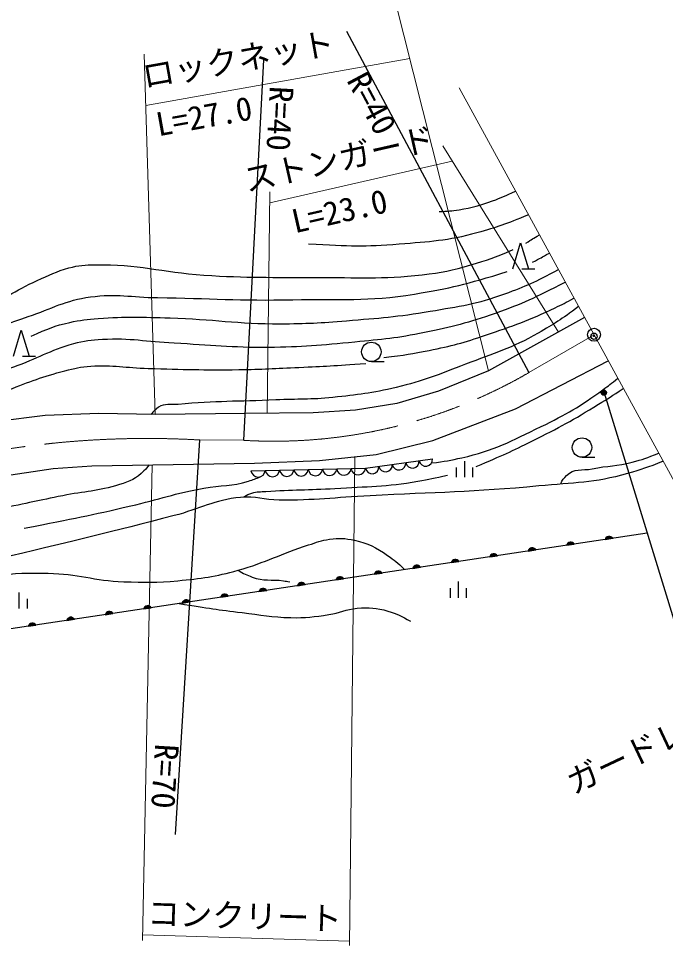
# Model space of a CAD drawing. Units: millimetres, scale not verified. Extents: x 40000 to 680000, y 20000 to 380000.
# Drawn here: x 499735 to 549651, y 245519 to 317050 of the extents above; entities that cross this region are included whole.
import ezdxf
from ezdxf.enums import TextEntityAlignment as Align

# ---------------------------------------------------------------- set-up
doc = ezdxf.new("R2010")
doc.units = ezdxf.units.MM
doc.header["$LTSCALE"] = 1000
doc.header["$PDMODE"] = 32
doc.header["$PDSIZE"] = 500
doc.linetypes.add('CHAIN', pattern=[18.5, 12, -1.5, 3.5, -1.5])
for name, color, linetype, lineweight in [('M-BGD', 7, 'Continuous', 25), ('M-BMK', 2, 'CHAIN', 13), ('M-BMK-SRVR', 3, 'Continuous', 25), ('M-STR-HTXT', 7, 'Continuous', 13), ('M-STR-STRC', 7, 'Continuous', 25)]:
    doc.layers.add(name, color=color, linetype=linetype, lineweight=lineweight)
doc.layers.add('M-OTRS', color=6, linetype='Continuous')
doc.styles.add('ＭＳ ゴシック', font='')
doc.styles.get('ＭＳ ゴシック').set_extended_font_data('MS Gothic')

msp = doc.modelspace()

# ---------------------------------------------------------------- hatches: boundary and pattern name
at = {"layer": 'M-BGD'}
for points in [[(545580, 276938, 0.66667), (544987, 276849)], [(539647, 276045, 0.66667), (539054, 275956)], [(542614, 276491, 0.66667), (542020, 276402)], [(536681, 275599, 0.66667), (536087, 275509)], [(530747, 274706, 0.66667), (530154, 274617)], [(533714, 275152, 0.66667), (533121, 275063)], [(524814, 273813, 0.66667), (524221, 273724)], [(527781, 274260, 0.66667), (527187, 274170)], [(521848, 273367, 0.66667), (521254, 273277)], [(515914, 272474, 0.66667), (515321, 272385)], [(518881, 272920, 0.66667), (518288, 272831)], [(512948, 272028, 0.66667), (512354, 271938)], [(507015, 271135, 0.66667), (506421, 271046)], [(509981, 271581, 0.66667), (509388, 271492)], [(501081, 270242, 0.66667), (500488, 270153)], [(504048, 270688, 0.66667), (503455, 270599)]]:
    msp.add_hatch(color=256, dxfattribs=at).paths.add_polyline_path(points)

# ---------------------------------------------------------------- linework, layer by layer
for p, q in [((525048, 316068), (539115, 289729)), ((517112, 284501), (518654, 313874)), ((537874, 297731), (538474, 299731)), ((538474, 299731), (539074, 297731)), ((538574, 297731), (539574, 297731)), ((543415, 293970), (535991, 289868)), ((499345, 290989), (499945, 292989)), ((499945, 292989), (500545, 290989)), ((500045, 290989), (501045, 290989)), ((526959, 290577), (527959, 290577)), ((538069, 286940), (545232, 290640)), ((535991, 289868), (532137, 288294)), ((532137, 288294), (528935, 287335)), ((528935, 287335), (525732, 286828)), ((531700, 284479), (538069, 286940)), ((501777, 286412), (497507, 285869)), ((505938, 286575), (501777, 286412)), ((510281, 286484), (505938, 286575)), ((517235, 286560), (510281, 286484)), ((522475, 286611), (517235, 286560)), ((525732, 286828), (522475, 286611)), ((511858, 254077), (513726, 284528)), ((527339, 283394), (531700, 284479)), ((522961, 282941), (527339, 283394)), ((505393, 282543), (517931, 282742)), ((517931, 282742), (522961, 282941)), ((526505, 282349), (531682, 283073)), ((534164, 281647), (534164, 282897)), ((543212, 283195), (544212, 283195)), ((497757, 281639), (502407, 282326)), ((502407, 282326), (505393, 282543)), ((517669, 282158), (526505, 282349)), ((533539, 281647), (533539, 282397)), ((534789, 281647), (534789, 282397)), ((548250, 277340), (486454, 268041)), ((533683, 272347), (533683, 273597)), ((499795, 271510), (499795, 272760)), ((533058, 272347), (533058, 273097)), ((534308, 272347), (534308, 273097)), ((500420, 271510), (500420, 272260))]:
    msp.add_line(p, q, dxfattribs=at)
for points in [[(545580, 276938, 0.66667), (544987, 276849)], [(539647, 276045, 0.66667), (539054, 275956)], [(542614, 276491, 0.66667), (542020, 276402)], [(536681, 275599, 0.66667), (536087, 275509)], [(530747, 274706, 0.66667), (530154, 274617)], [(533714, 275152, 0.66667), (533121, 275063)], [(524814, 273813, 0.66667), (524221, 273724)], [(527781, 274260, 0.66667), (527187, 274170)], [(521848, 273367, 0.66667), (521254, 273277)], [(515914, 272474, 0.66667), (515321, 272385)], [(518881, 272920, 0.66667), (518288, 272831)], [(512948, 272028, 0.66667), (512354, 271938)], [(507015, 271135, 0.66667), (506421, 271046)], [(509981, 271581, 0.66667), (509388, 271492)], [(501081, 270242, 0.66667), (500488, 270153)], [(504048, 270688, 0.66667), (503455, 270599)]]:
    msp.add_lwpolyline(points, format="xyb", close=True, dxfattribs=at)
for centre in [(526959, 291327), (543212, 283945)]:
    msp.add_circle(centre, 750, dxfattribs=at)
for centre, radius, start, end in [((528055, 282590), 523, 190.49999, 5.42144), ((529090, 282734), 523, 190.49999, 5.42144), ((530126, 282879), 523, 190.49999, 5.42144), ((531161, 283024), 523, 190.49999, 5.42144), ((518220, 282225), 555, 186.94199, 355.5372), ((519324, 282249), 555, 186.94199, 355.5372), ((520429, 282273), 555, 186.94199, 355.5372), ((521534, 282297), 555, 186.94199, 355.5372), ((522638, 282321), 555, 186.94199, 355.5372), ((523743, 282345), 555, 186.94199, 355.5372), ((524847, 282369), 555, 186.94199, 355.5372), ((525952, 282393), 555, 186.94199, 355.5372), ((527020, 282445), 523, 190.49999, 5.42144)]:
    msp.add_arc(centre, radius, start, end, dxfattribs=at)
for points, knots in [([(532178, 302153), (532898, 302184), (533124, 302212), (533725, 302300), (534756, 302452), (535323, 302630), (536304, 302982), (537015, 303237), (537271, 303343), (538090, 303728)], [0, 0, 0, 0, 1, 1, 1, 2, 2, 2, 3, 3, 3, 3]), ([(539083, 301909), (537296, 301157), (536694, 300950), (535106, 300513), (532820, 299885), (531464, 299823), (529102, 299629), (526377, 299406), (525361, 299477), (522102, 299629)], [0, 0, 0, 0, 1, 1, 1, 2, 2, 2, 3, 3, 3, 3]), ([(495609, 294311), (495959, 294409), (496324, 294520), (496713, 294650), (498556, 295266), (499400, 296062), (501182, 296836), (502124, 297244), (502634, 297540), (503626, 297806), (504396, 298012), (504855, 298035), (505652, 298051), (508938, 298117), (510748, 297473), (514027, 297253), (517403, 297027), (519304, 297085), (522688, 297078), (525893, 297072), (527704, 296928), (530891, 297275), (532370, 297435), (533193, 297626), (534624, 298036), (535932, 298410), (536400, 298595), (537902, 299215)], [0, 0, 0, 0, 1, 1, 1, 2, 2, 2, 3, 3, 3, 4, 4, 4, 5, 5, 5, 6, 6, 6, 7, 7, 7, 8, 8, 8, 9, 9, 9, 9]), ([(500700, 292543), (502036, 293114), (502476, 293337), (503685, 293598), (504533, 293781), (505020, 293845), (505885, 293907), (508045, 294063), (509265, 294000), (511430, 293946), (514760, 293862), (516616, 293475), (519947, 293495), (521934, 293508), (523049, 293558), (525029, 293727), (527558, 293943), (528985, 294028), (531487, 294460), (533771, 294855), (535086, 295019), (537264, 295811), (538927, 296416), (539551, 296707), (541389, 297683)], [0, 0, 0, 0, 1, 1, 1, 2, 2, 2, 3, 3, 3, 4, 4, 4, 5, 5, 5, 6, 6, 6, 7, 7, 7, 8, 8, 8, 8]), ([(460750, 279601), (462650, 280045), (463249, 280204), (464791, 280771), (466616, 281443), (467625, 281902), (469282, 282920), (471083, 284028), (472005, 284794), (473608, 286172), (474693, 287104), (475048, 287902), (476170, 288789), (476773, 289265), (477125, 289560), (477851, 289809), (478869, 290158), (479507, 290094), (480579, 290194), (483539, 290471), (485241, 290119), (488183, 290553), (490378, 290876), (491619, 291063), (493749, 291682), (496423, 292459), (497832, 293168), (500472, 294052), (502344, 294678), (503337, 295301), (505294, 295567), (507288, 295838), (508433, 295539), (510446, 295512), (514525, 295458), (516810, 295270), (520888, 295347), (524562, 295416), (526657, 295199), (530284, 295788), (533126, 296249), (534206, 296526), (537448, 297523)], [0, 0, 0, 0, 1, 1, 1, 2, 2, 2, 3, 3, 3, 4, 4, 4, 5, 5, 5, 6, 6, 6, 7, 7, 7, 8, 8, 8, 9, 9, 9, 10, 10, 10, 11, 11, 11, 12, 12, 12, 13, 13, 13, 14, 14, 14, 14]), ([(541927, 296697), (539469, 295457), (538699, 295060), (536518, 294293), (534430, 293559), (533217, 293260), (531050, 292813), (528973, 292386), (527782, 292288), (525672, 292080), (523077, 291825), (521616, 291694), (519008, 291668), (516166, 291641), (514578, 291853), (511739, 291990), (509578, 292095), (508367, 292399), (506207, 292273), (505323, 292222), (504817, 292181), (503964, 291943), (502099, 291422), (501170, 290787), (499341, 290150), (496992, 289333), (495672, 288881), (493277, 288212), (491100, 287604), (489866, 287308), (487651, 286865), (485911, 286518), (484931, 286345), (483173, 286102), (481964, 285935), (481254, 286032), (480069, 285742), (479270, 285546), (478825, 285393), (478087, 285030), (476391, 284195), (475567, 283495), (473910, 282586), (472739, 281942), (472061, 281615), (470831, 281093), (469113, 280364), (468107, 280062), (466328, 279498), (464527, 278926), (463906, 278768), (461668, 278194)], [0, 0, 0, 0, 1, 1, 1, 2, 2, 2, 3, 3, 3, 4, 4, 4, 5, 5, 5, 6, 6, 6, 7, 7, 7, 8, 8, 8, 9, 9, 9, 10, 10, 10, 11, 11, 11, 12, 12, 12, 13, 13, 13, 14, 14, 14, 15, 15, 15, 16, 16, 16, 17, 17, 17, 17]), ([(527933, 290899), (529584, 291096), (530069, 291168), (531420, 291439), (533145, 291785), (534104, 292040), (535768, 292610), (537900, 293340), (539108, 293745), (541133, 294733), (541708, 295013), (541913, 295103), (542594, 295475)], [0, 0, 0, 0, 1, 1, 1, 2, 2, 2, 3, 3, 3, 4, 4, 4, 4]), ([(542951, 294820), (541565, 293797), (541095, 293505), (539834, 292777), (537769, 291586), (536449, 291228), (534224, 290371), (532168, 289579), (531016, 289094), (528872, 288583), (526992, 288134), (525906, 288015), (523984, 287811), (522273, 287629), (521302, 287696), (519584, 287618), (516644, 287485), (514987, 287547), (512057, 287271), (511463, 287214), (511038, 287385), (510544, 287050), (510285, 286875), (510158, 286760), (509972, 286491)], [0, 0, 0, 0, 1, 1, 1, 2, 2, 2, 3, 3, 3, 4, 4, 4, 5, 5, 5, 6, 6, 6, 7, 7, 7, 8, 8, 8, 8]), ([(491193, 285034), (492794, 285607), (493236, 285778), (494522, 286312), (496290, 287046), (497181, 287685), (498960, 288390), (500628, 289051), (501577, 289402), (503309, 289869), (504072, 290075), (504515, 290158), (505303, 290217), (507033, 290346), (508007, 290095), (509742, 290050), (512470, 289978), (513999, 289917), (516728, 289959), (518543, 289988), (519559, 290044), (521372, 290127), (523393, 290219), (524040, 290262), (526544, 290423)], [0, 0, 0, 0, 1, 1, 1, 2, 2, 2, 3, 3, 3, 4, 4, 4, 5, 5, 5, 6, 6, 6, 7, 7, 7, 8, 8, 8, 8]), ([(531607, 282751), (532684, 282869), (533032, 282961), (533933, 283158), (536441, 283708), (537744, 284436), (540053, 285560), (542004, 286510), (543078, 287118), (544824, 288406), (545278, 288742), (545447, 288853), (545970, 289287)], [0, 0, 0, 0, 1, 1, 1, 2, 2, 2, 3, 3, 3, 4, 4, 4, 4]), ([(535055, 282485), (537141, 283371), (537725, 283631), (539393, 284458), (541427, 285467), (542546, 286085), (544477, 287279), (545234, 287747), (545491, 287901), (546398, 288504)], [0, 0, 0, 0, 1, 1, 1, 2, 2, 2, 3, 3, 3, 3]), ([(541577, 281153), (541698, 281441), (541812, 281573), (542023, 281792), (542576, 282367), (543218, 282144), (544000, 282305), (545199, 282552), (545912, 282487), (547092, 282810), (547902, 283032), (548203, 283131), (549129, 283499)], [0, 0, 0, 0, 1, 1, 1, 2, 2, 2, 3, 3, 3, 4, 4, 4, 4]), ([(549464, 282885), (548237, 282377), (547816, 282263), (546733, 281945), (544142, 281183), (542574, 281243), (539886, 280981), (534817, 280488), (531954, 280495), (526868, 280226), (524123, 280081), (522587, 279857), (519838, 279888), (518676, 279901), (518027, 280210), (516870, 280096), (514803, 279893), (513753, 279210), (511741, 278690), (506843, 277425), (504095, 276730), (499166, 275592), (494506, 274516), (491807, 274289), (487189, 273040), (484337, 272269), (482855, 271449), (480004, 270671), (476990, 269849), (475251, 269576), (472167, 269083), (468948, 268569), (467119, 268469), (463887, 268042), (459490, 267460), (457037, 267059), (452640, 266479), (448454, 265927), (446073, 265874), (441913, 265152), (438000, 264472), (435897, 263650), (431994, 262913), (428069, 262171), (425835, 261946), (421866, 261507), (419494, 261244), (418148, 261292), (415773, 261064), (411607, 260663), (410201, 260355), (405177, 259476)], [0, 0, 0, 0, 1, 1, 1, 2, 2, 2, 3, 3, 3, 4, 4, 4, 5, 5, 5, 6, 6, 6, 7, 7, 7, 8, 8, 8, 9, 9, 9, 10, 10, 10, 11, 11, 11, 12, 12, 12, 13, 13, 13, 14, 14, 14, 15, 15, 15, 16, 16, 16, 17, 17, 17, 17]), ([(509810, 282613), (509657, 282388), (509576, 282317), (509408, 282143), (508821, 281537), (508329, 281339), (507524, 281084), (505861, 280558), (504851, 280573), (503142, 280225), (501209, 279833), (500596, 279698), (498202, 279177)], [0, 0, 0, 0, 1, 1, 1, 2, 2, 2, 3, 3, 3, 4, 4, 4, 4]), ([(500175, 277711), (504148, 278503), (505197, 278697), (508392, 279439), (510606, 279953), (511808, 280410), (514043, 280821), (515381, 281067), (516195, 280924), (517485, 281355), (517857, 281480), (518005, 281519), (518424, 281709)], [0, 0, 0, 0, 1, 1, 1, 2, 2, 2, 3, 3, 3, 4, 4, 4, 4]), ([(517114, 280143), (517380, 280293), (517485, 280338), (517739, 280422), (518143, 280556), (518396, 280523), (518820, 280556), (520898, 280714), (522071, 280656), (524150, 280790), (526654, 280951), (528080, 280904), (530550, 281347), (531447, 281508), (531770, 281556), (532836, 281816)], [0, 0, 0, 0, 1, 1, 1, 2, 2, 2, 3, 3, 3, 4, 4, 4, 5, 5, 5, 5]), ([(475259, 265908), (475861, 266602), (476115, 266823), (476734, 267331), (477927, 268309), (478795, 268601), (480229, 269171), (481184, 269550), (481764, 269678), (482786, 269784), (483740, 269882), (484288, 269727), (485239, 269842), (485823, 269912), (486159, 269933), (486720, 270108), (489080, 270842), (490248, 271674), (492576, 272503), (494634, 273236), (495804, 273658), (497956, 274031), (499522, 274302), (500430, 274261), (502018, 274239), (504310, 274207), (505559, 273672), (507850, 273588), (509476, 273529), (510396, 273507), (512016, 273666), (513854, 273847), (514899, 273970), (516676, 274473), (518849, 275088), (519967, 275736), (522118, 276426), (522740, 276625), (523084, 276780), (523732, 276868), (524478, 276970), (524923, 276953), (525658, 276790), (526729, 276554), (527310, 276246), (528210, 275619), (528750, 275243), (528964, 275075), (529507, 274543)], [0, 0, 0, 0, 1, 1, 1, 2, 2, 2, 3, 3, 3, 4, 4, 4, 5, 5, 5, 6, 6, 6, 7, 7, 7, 8, 8, 8, 9, 9, 9, 10, 10, 10, 11, 11, 11, 12, 12, 12, 13, 13, 13, 14, 14, 14, 15, 15, 15, 16, 16, 16, 16]), ([(516676, 274473), (517128, 274193), (517319, 274116), (517758, 273951), (518649, 273615), (519234, 273788), (520178, 273661), (520370, 273635), (520431, 273627), (520670, 273593)], [0, 0, 0, 0, 1, 1, 1, 2, 2, 2, 3, 3, 3, 3]), ([(512133, 271899), (514461, 271534), (515080, 271429), (516979, 271204), (518446, 271030), (519265, 270857), (520742, 270819), (521888, 270790), (522534, 270888), (523669, 271054), (524536, 271180), (524987, 271463), (525860, 271539), (526788, 271619), (527341, 271583), (528235, 271321), (528956, 271110), (529254, 270962), (529991, 270535)], [0, 0, 0, 0, 1, 1, 1, 2, 2, 2, 3, 3, 3, 4, 4, 4, 5, 5, 5, 6, 6, 6, 6])]:
    msp.add_open_spline(points, degree=3, knots=knots, dxfattribs=at)
for points in [[(538873, 299718), (539399, 300041), (539399, 300041), (539926, 300364)], [(539404, 298240), (540052, 298593), (540052, 298593), (540699, 298946)]]:
    msp.add_open_spline(points, degree=3, dxfattribs=at)
at = {"layer": 'M-BMK'}
for p, q in [((539115, 289729), (544139, 292644)), ((517112, 284501), (513726, 284528))]:
    msp.add_line(p, q, dxfattribs=at)
for centre, radius, start, end in [((519446, 323599), 39168, 266.58363, 300.27011), ((509646, 213168), 71477, 86.72813, 105.74933)]:
    msp.add_arc(centre, radius, start, end, dxfattribs=at)
at = {"layer": 'M-BMK-SRVR', "lineweight": 13}
msp.add_line((533731, 311715), (560880, 261966), dxfattribs=at)
at = {"layer": 'M-BMK-SRVR'}
msp.add_circle((544139, 292644), 500, dxfattribs=at)
at = {"layer": 'M-OTRS'}
msp.add_point((544137, 292527), dxfattribs=at)
at = {"layer": 'M-STR-HTXT'}
for p, q in [((535991, 289868), (528591, 319231)), ((510281, 286484), (509427, 314301)), ((509548, 310334), (529915, 313977)), ((532463, 307227), (541388, 292850)), ((519115, 302827), (533203, 306034)), ((519126, 303681), (518908, 286576)), ((510052, 282617), (509300, 245897)), ((525688, 283223), (525276, 245519)), ((509309, 246327), (525280, 245857))]:
    msp.add_line(p, q, dxfattribs=at)
at = {"layer": 'M-STR-STRC'}
for p, q in [((544722, 288287), (544722, 288074)), ((544772, 288341), (544772, 288020)), ((544822, 288368), (544822, 287993)), ((544872, 288379), (544872, 287981)), ((544922, 288378), (544922, 287983)), ((544972, 288363), (544972, 287997)), ((545022, 288332), (545022, 288029)), ((544922, 288168), (550999, 268397)), ((545072, 288266), (545072, 288095))]:
    msp.add_line(p, q, dxfattribs=at)
msp.add_circle((544891, 288180), 200, dxfattribs=at)

# ---------------------------------------------------------------- texts
at = {"layer": 'M-BGD', "style": 'ＭＳ ゴシック'}
for s, rotation, p in [('R=40', 298.104, (524531, 312025)), ('R=40', 266.995, (518580, 311899)), ('R=70', 266.489, (509733, 261151))]:
    msp.add_text(s, height=1833, rotation=rotation, dxfattribs=at).set_placement(p, align=Align.BOTTOM_LEFT)
at = {"layer": 'M-STR-HTXT', "style": 'ＭＳ ゴシック'}
for s, rotation, p in [('ロックネット', 10.139, (509548, 311138)), ('L=27.0', 10.139, (510623, 307418)), ('ストンガード', 12.825, (517466, 303128)), ('L=23.0', 12.825, (521180, 299938)), ('ガードレール', 25.221, (542793, 256657)), ('コンクリート', 358.315, (509641, 246564))]:
    msp.add_text(s, height=1833, rotation=rotation, dxfattribs=at).set_placement(p, align=Align.BOTTOM_LEFT)

doc.saveas('drawing.dxf')
